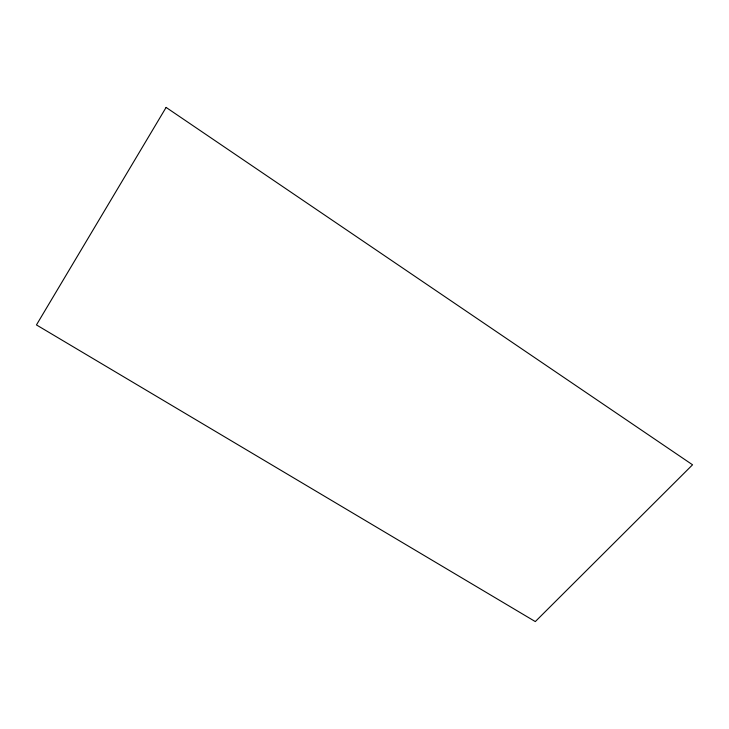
<?xml version="1.0" encoding="UTF-8"?>
<svg xmlns="http://www.w3.org/2000/svg" width="729" height="729" viewBox="0 0 729 729"><rect width="100%" height="100%" fill="white"/><g stroke="black" fill="none" stroke-linecap="round" stroke-linejoin="round"><path stroke-width="1.09" d="M166.103 107.418L36.45 324.924L535.305 621.582L692.55 464.792L166.103 107.418"/></g></svg>
